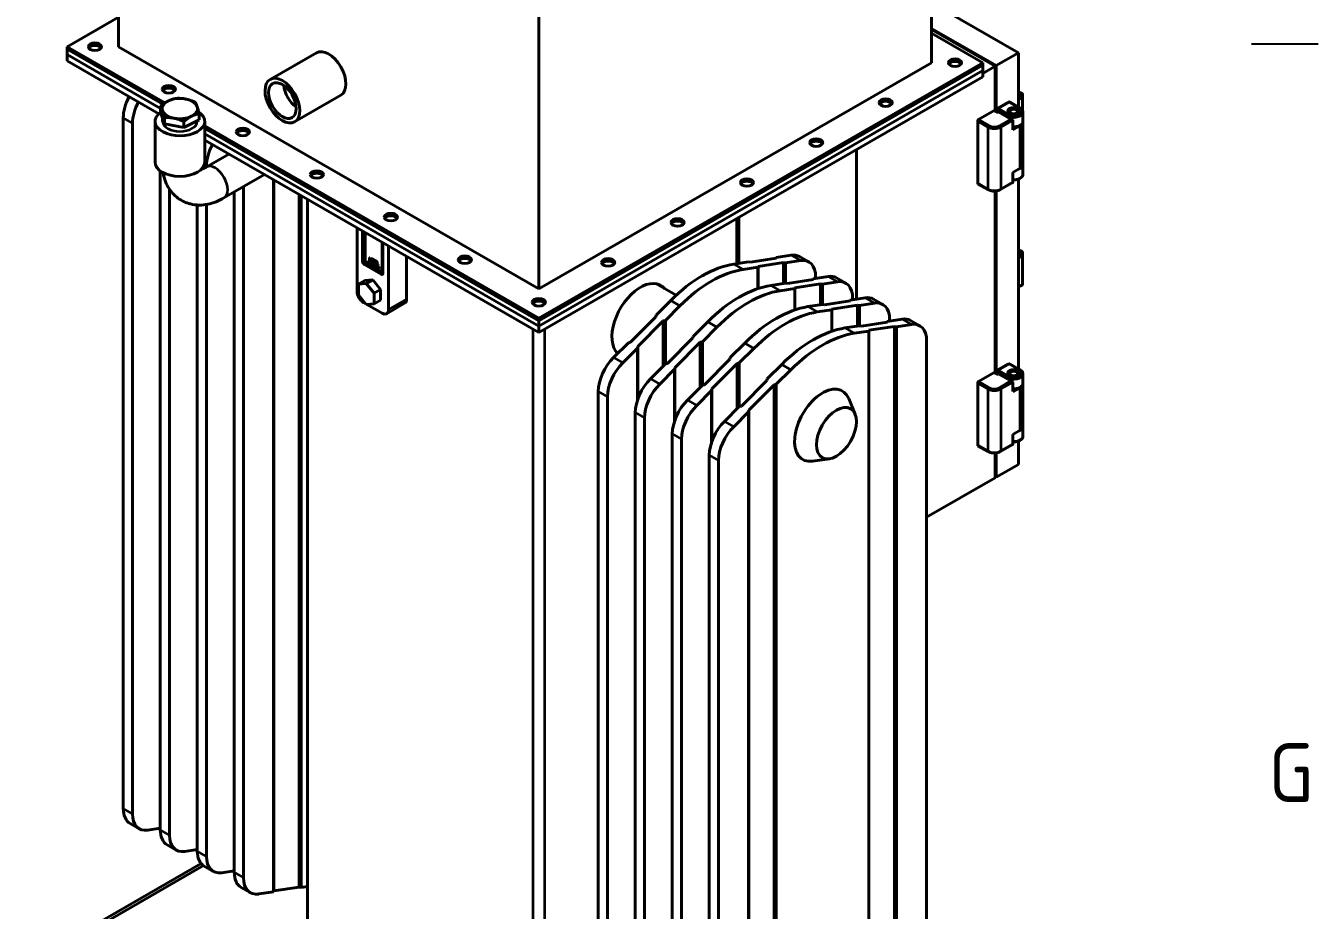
# Model space of a CAD drawing. Header units: millimetres. Extents: x 0 to 4205, y 0 to 2970.
# Drawn here: x 3792.7 to 4122, y 2377.9 to 2603.4 of the extents above; entities that cross this region are included whole.
import ezdxf

# ---------------------------------------------------------------- set-up
doc = ezdxf.new("R2010")
doc.units = ezdxf.units.MM
doc.header["$LTSCALE"] = 5
doc.layers.get('0').update_dxf_attribs({"color": 3, "lineweight": 25})
for name, color, linetype, lineweight in [('가시적인 것(ISO)', 3, 'Continuous', 40), ('가시적인 좁은 것(ISO)', 3, 'Continuous', 35), ('경계(ISO)', 7, 'Continuous', 25)]:
    doc.layers.add(name, color=color, linetype=linetype, lineweight=lineweight)
doc.styles.add('문자 텍스트_PSTEK_POSCO', font='isocp.shx')

# ---------------------------------------------------------------- blocks, each defined once
blk = doc.blocks.new('경계 Default Border')
at = {"layer": '경계(ISO)'}
blk.add_line((821, 519.75), (824.4, 519.75), dxfattribs=at)
at = {"layer": '경계(ISO)', "color": 2, "insert": (821.878, 481.096), "char_height": 3, "attachment_point": 7, "style": '문자 텍스트_PSTEK_POSCO'}
blk.add_mtext('G', dxfattribs=at)

msp = doc.modelspace()

# ---------------------------------------------------------------- linework, layer by layer
at = {"layer": '가시적인 것(ISO)'}
for p, q in [((3816.236, 2598.025), (3816.236, 2665.176)), ((4023.465, 2593.953), (4023.465, 2661.104)), ((4045.598, 2596.465), (4023.465, 2609.21)), ((3803.178, 2598.025), (3816.236, 2605.545)), ((3923.386, 2536.322), (3923.386, 2606.03)), ((4023.465, 2602.695), (4039.941, 2593.207)), ((4023.465, 2602.423), (4039.705, 2593.072)), ((4023.465, 2601.473), (4036.523, 2593.953)), ((3803.178, 2597.399), (3803.178, 2598.025)), ((3828.07, 2583.691), (3803.178, 2598.025)), ((3803.178, 2596.036), (3803.178, 2597.399)), ((3827.578, 2583.348), (3803.178, 2597.399)), ((3827.578, 2583.348), (3803.178, 2597.399)), ((3827, 2582.318), (3803.178, 2596.036)), ((3803.178, 2594.401), (3803.178, 2596.036)), ((3827, 2582.318), (3803.178, 2596.036)), ((3923.386, 2536.322), (3816.236, 2598.025)), ((3866.692, 2596.489), (3854.907, 2589.703)), ((4039.941, 2593.207), (4045.598, 2596.465)), ((4045.598, 2582.69), (4045.598, 2596.465)), ((3803.178, 2594.401), (3826.563, 2580.935)), ((4023.465, 2593.953), (3923.386, 2536.322)), ((4036.523, 2593.953), (3923.386, 2528.802)), ((4036.523, 2593.327), (3923.386, 2528.175)), ((4036.523, 2593.327), (3923.386, 2528.175)), ((4036.523, 2591.964), (3923.386, 2526.813)), ((4036.523, 2591.964), (3923.386, 2526.813)), ((4036.523, 2593.327), (4036.523, 2593.953)), ((4036.523, 2591.964), (4036.523, 2593.327)), ((4036.523, 2591.239), (4039.705, 2593.072)), ((4036.523, 2590.329), (4036.523, 2591.964)), ((4039.705, 2593.072), (4039.705, 2581.628)), ((4039.941, 2581.492), (4039.941, 2593.207)), ((3923.386, 2525.178), (4036.523, 2590.329)), ((3872.93, 2585.657), (3861.145, 2578.87)), ((4046.164, 2586.315), (4045.598, 2586.641)), ((4046.625, 2586.048), (4046.164, 2586.315)), ((4046.658, 2585.99), (4046.658, 2585.072)), ((3827, 2581.321), (3827, 2582.9)), ((4040.177, 2582.306), (4043.005, 2583.935)), ((4040.177, 2581.898), (4040.177, 2582.306)), ((4040.177, 2582.306), (4040.315, 2582.226)), ((4043.241, 2583.935), (4040.412, 2582.307)), ((4043.005, 2583.935), (4043.122, 2583.867)), ((4043.407, 2583.952), (4046, 2582.459)), ((4046.658, 2581.783), (4046.658, 2585.072)), ((3817.485, 2403.86), (3817.485, 2579.887)), ((3825.577, 2568.625), (3825.577, 2578.98)), ((3827.983, 2578.383), (3827, 2581.321)), ((3827.509, 2578.924), (3827.472, 2579.911)), ((3827.983, 2578.383), (3827.983, 2579.962)), ((3836.821, 2579.364), (3832.894, 2577.405)), ((3832.894, 2577.405), (3832.894, 2578.984)), ((3836.311, 2578.924), (3836.318, 2579.113)), ((3836.821, 2579.364), (3836.821, 2580.943)), ((3838.243, 2568.625), (3838.243, 2578.98)), ((4035.227, 2579.048), (4035.227, 2563.242)), ((4039.469, 2581.764), (4035.463, 2579.456)), ((4040.412, 2581.221), (4039.469, 2581.764)), ((4040.177, 2581.898), (4040.177, 2581.357)), ((4040.648, 2581.357), (4040.412, 2581.221)), ((4044.045, 2579.513), (4040.814, 2581.373)), ((4043.709, 2581.897), (4043.473, 2581.76)), ((4044.184, 2576.867), (4044.184, 2579.319)), ((4045.129, 2581.897), (4045.366, 2581.76)), ((4046.753, 2578.944), (4046.753, 2581.355)), ((4046.753, 2578.903), (4046.753, 2568.002)), ((3819.842, 2578.53), (3819.842, 2402.503)), ((3832.894, 2577.405), (3827.983, 2578.383)), ((3923.386, 2528.802), (3838.243, 2577.833)), ((3923.386, 2528.175), (3838.243, 2577.206)), ((3923.386, 2528.175), (3838.243, 2577.206)), ((3923.386, 2526.813), (3838.243, 2575.843)), ((3923.386, 2526.813), (3838.243, 2575.843)), ((4046.069, 2577.953), (4044.184, 2576.867)), ((3838.243, 2574.208), (3923.386, 2525.178)), ((3844.398, 2570.664), (3838.628, 2567.342)), ((4004.35, 2571.802), (4004.35, 2533.684)), ((3826.913, 2398.431), (3826.913, 2566.384)), ((3838.698, 2567.671), (3838.698, 2567.382)), ((4044.184, 2565.966), (4046.069, 2567.052)), ((4044.184, 2563.514), (4044.184, 2565.966)), ((4046.753, 2565.55), (4046.753, 2567.961)), ((3853.482, 2565.433), (3843.153, 2559.485)), ((3855.787, 2382.633), (3855.787, 2564.106)), ((3855.832, 2564.08), (3855.832, 2382.812)), ((4035.296, 2563.089), (4037.889, 2561.596)), ((4044.045, 2563.32), (4041.05, 2561.596)), ((4045.598, 2515.924), (4045.598, 2564.261)), ((3829.27, 2561.715), (3829.27, 2397.074)), ((3845.769, 2387.573), (3845.769, 2560.991)), ((3848.126, 2562.242), (3848.126, 2386.215)), ((3862.341, 2383.821), (3862.341, 2560.331)), ((3862.858, 2560.034), (3862.858, 2383.729)), ((3864.461, 2360.446), (3864.461, 2559.111)), ((4039.705, 2561.221), (4039.705, 2514.862)), ((4039.941, 2514.726), (4039.941, 2561.244)), ((3836.341, 2393.002), (3836.341, 2557.678)), ((3838.698, 2557.821), (3838.698, 2391.645)), ((3974.357, 2542.816), (3974.357, 2554.53)), ((3877.071, 2551.849), (3877.071, 2535.654)), ((3878.485, 2543.288), (3878.485, 2551.035)), ((3879.129, 2550.664), (3879.129, 2543.189)), ((3883.498, 2540.673), (3883.498, 2548.148)), ((3883.67, 2548.049), (3883.67, 2540.302)), ((3885.084, 2531.039), (3885.084, 2547.234)), ((4046.164, 2545.983), (4045.598, 2546.309)), ((4046.625, 2545.716), (4046.164, 2545.983)), ((3879.192, 2543.079), (3883.435, 2540.636)), ((3879.958, 2543.46), (3879.934, 2543.447)), ((3879.934, 2543.447), (3879.934, 2543.038)), ((3882.645, 2541.886), (3879.934, 2543.447)), ((3879.934, 2543.038), (3882.645, 2541.477)), ((3879.958, 2543.46), (3882.669, 2541.9)), ((3880.273, 2544.328), (3880.25, 2544.314)), ((3880.25, 2544.314), (3880.25, 2543.633)), ((3880.328, 2544.269), (3880.25, 2544.314)), ((3880.25, 2543.633), (3880.591, 2543.437)), ((3880.273, 2544.328), (3880.352, 2544.283)), ((3880.352, 2544.283), (3880.328, 2544.269)), ((3880.328, 2543.669), (3880.328, 2544.269)), ((3880.352, 2543.682), (3880.328, 2543.669)), ((3880.591, 2543.517), (3880.328, 2543.669)), ((3880.352, 2544.283), (3880.352, 2543.682)), ((3880.352, 2543.682), (3880.615, 2543.531)), ((3880.615, 2543.531), (3880.591, 2543.517)), ((3880.591, 2543.437), (3880.591, 2543.517)), ((3880.615, 2543.45), (3880.591, 2543.437)), ((3880.615, 2543.531), (3880.615, 2543.45)), ((3880.676, 2544.096), (3880.653, 2544.082)), ((3881.022, 2543.87), (3880.653, 2544.082)), ((3880.653, 2544.082), (3880.653, 2543.401)), ((3880.653, 2543.401), (3881.022, 2543.189)), ((3880.676, 2544.096), (3881.045, 2543.884)), ((3880.731, 2543.957), (3881.022, 2543.789)), ((3880.731, 2543.77), (3880.731, 2543.957)), ((3880.755, 2543.784), (3880.731, 2543.77)), ((3881.002, 2543.614), (3880.731, 2543.77)), ((3880.731, 2543.689), (3881.002, 2543.534)), ((3880.731, 2543.437), (3880.731, 2543.689)), ((3880.755, 2543.45), (3880.731, 2543.437)), ((3881.022, 2543.269), (3880.731, 2543.437)), ((3880.755, 2543.943), (3880.755, 2543.784)), ((3880.755, 2543.784), (3881.026, 2543.628)), ((3880.755, 2543.676), (3880.755, 2543.45)), ((3880.755, 2543.45), (3881.045, 2543.283)), ((3881.026, 2543.628), (3881.002, 2543.614)), ((3881.002, 2543.534), (3881.002, 2543.614)), ((3881.026, 2543.547), (3881.002, 2543.534)), ((3881.045, 2543.884), (3881.022, 2543.87)), ((3881.022, 2543.789), (3881.022, 2543.87)), ((3881.045, 2543.803), (3881.022, 2543.789)), ((3881.045, 2543.283), (3881.022, 2543.269)), ((3881.022, 2543.189), (3881.022, 2543.269)), ((3881.045, 2543.202), (3881.022, 2543.189)), ((3881.026, 2543.628), (3881.026, 2543.547)), ((3881.068, 2543.87), (3881.044, 2543.857)), ((3881.044, 2543.857), (3881.247, 2543.059)), ((3881.129, 2543.808), (3881.044, 2543.857)), ((3881.045, 2543.884), (3881.045, 2543.857)), ((3881.045, 2543.854), (3881.045, 2543.803)), ((3881.045, 2543.283), (3881.045, 2543.202)), ((3881.068, 2543.87), (3881.152, 2543.822)), ((3881.152, 2543.822), (3881.129, 2543.808)), ((3881.292, 2543.149), (3881.129, 2543.808)), ((3881.152, 2543.822), (3881.308, 2543.194)), ((3881.247, 2543.059), (3881.332, 2543.01)), ((3881.455, 2543.62), (3881.292, 2543.149)), ((3881.332, 2543.01), (3881.535, 2543.574)), ((3881.356, 2543.024), (3881.332, 2543.01)), ((3881.558, 2543.588), (3881.356, 2543.024)), ((3881.479, 2543.634), (3881.455, 2543.62)), ((3881.535, 2543.574), (3881.455, 2543.62)), ((3881.479, 2543.634), (3881.558, 2543.588)), ((3881.558, 2543.588), (3881.535, 2543.574)), ((3881.615, 2543.556), (3881.591, 2543.542)), ((3881.96, 2543.33), (3881.591, 2543.542)), ((3881.591, 2543.542), (3881.591, 2542.861)), ((3881.591, 2542.861), (3881.96, 2542.648)), ((3881.615, 2543.556), (3881.983, 2543.343)), ((3881.67, 2543.416), (3881.96, 2543.249)), ((3881.67, 2543.23), (3881.67, 2543.416)), ((3881.693, 2543.243), (3881.67, 2543.23)), ((3881.94, 2543.074), (3881.67, 2543.23)), ((3881.67, 2543.149), (3881.94, 2542.993)), ((3881.67, 2542.896), (3881.67, 2543.149)), ((3881.693, 2542.91), (3881.67, 2542.896)), ((3881.96, 2542.729), (3881.67, 2542.896)), ((3881.693, 2543.403), (3881.693, 2543.243)), ((3881.693, 2543.243), (3881.964, 2543.087)), ((3881.693, 2543.136), (3881.693, 2542.91)), ((3881.693, 2542.91), (3881.983, 2542.743)), ((3881.964, 2543.087), (3881.94, 2543.074)), ((3881.94, 2542.993), (3881.94, 2543.074)), ((3881.964, 2543.007), (3881.94, 2542.993)), ((3881.983, 2543.343), (3881.96, 2543.33)), ((3881.96, 2543.249), (3881.96, 2543.33)), ((3881.983, 2543.263), (3881.96, 2543.249)), ((3881.983, 2542.743), (3881.96, 2542.729)), ((3881.96, 2542.648), (3881.96, 2542.729)), ((3881.983, 2542.662), (3881.96, 2542.648)), ((3881.964, 2543.087), (3881.964, 2543.007)), ((3881.983, 2543.343), (3881.983, 2543.263)), ((3881.983, 2542.743), (3881.983, 2542.662)), ((3882.069, 2543.294), (3882.046, 2543.28)), ((3882.046, 2543.28), (3882.046, 2542.599)), ((3882.124, 2543.235), (3882.046, 2543.28)), ((3882.046, 2542.599), (3882.387, 2542.402)), ((3882.069, 2543.294), (3882.148, 2543.249)), ((3882.148, 2543.249), (3882.124, 2543.235)), ((3882.124, 2542.634), (3882.124, 2543.235)), ((3882.148, 2542.648), (3882.124, 2542.634)), ((3882.387, 2542.483), (3882.124, 2542.634)), ((3882.148, 2543.249), (3882.148, 2542.648)), ((3882.148, 2542.648), (3882.411, 2542.496)), ((3889.681, 2544.587), (3889.681, 2533.686)), ((3973.12, 2542.624), (3976.843, 2543.201)), ((3977.36, 2543.109), (3976.843, 2543.201)), ((3983.869, 2544.118), (3977.36, 2543.109)), ((3979.246, 2542.023), (3985.755, 2543.032)), ((3983.914, 2544.298), (3983.869, 2544.118)), ((3983.914, 2544.298), (3987.698, 2544.884)), ((3985.755, 2543.032), (3985.755, 2537.692)), ((3985.755, 2543.032), (3986.271, 2542.94)), ((3990.055, 2543.527), (3986.271, 2542.94)), ((3986.271, 2542.94), (3986.271, 2537.772)), ((3992.198, 2543.186), (3989.841, 2544.543)), ((4046.658, 2545.658), (4046.658, 2544.74)), ((4046.658, 2537.427), (4046.658, 2544.74)), ((3883.199, 2540.028), (3878.956, 2542.471)), ((3882.411, 2542.496), (3882.387, 2542.483)), ((3882.387, 2542.402), (3882.387, 2542.483)), ((3882.411, 2542.416), (3882.387, 2542.402)), ((3882.411, 2542.496), (3882.411, 2542.416)), ((3882.669, 2541.9), (3882.645, 2541.886)), ((3882.645, 2541.477), (3882.645, 2541.886)), ((3882.669, 2541.491), (3882.645, 2541.477)), ((3882.669, 2541.9), (3882.669, 2541.491)), ((3979.2, 2541.844), (3975.477, 2541.267)), ((3979.2, 2541.844), (3979.246, 2542.023)), ((3979.2, 2536.36), (3979.2, 2541.844)), ((3979.246, 2536.375), (3979.246, 2542.023)), ((3993.343, 2538.868), (3997.126, 2539.455)), ((3993.932, 2538.96), (3993.932, 2539.357)), ((3879.074, 2538.427), (3877.424, 2537.477)), ((3879.428, 2537.66), (3877.424, 2537.477)), ((3877.424, 2537.477), (3877.424, 2534.802)), ((3879.074, 2538.427), (3881.078, 2538.611)), ((3881.078, 2538.611), (3879.428, 2537.66)), ((3881.431, 2535.169), (3879.428, 2537.66)), ((3881.078, 2538.611), (3883.081, 2536.119)), ((3883.081, 2536.119), (3881.431, 2535.169)), ((3883.081, 2536.119), (3883.081, 2533.445)), ((3958.384, 2534.666), (3953.591, 2537.426)), ((3982.548, 2537.195), (3986.271, 2537.772)), ((3988.628, 2536.415), (3984.905, 2535.837)), ((3986.788, 2537.68), (3986.271, 2537.772)), ((3993.297, 2538.689), (3986.788, 2537.68)), ((3988.628, 2536.415), (3988.674, 2536.594)), ((3988.628, 2530.931), (3988.628, 2536.415)), ((3988.674, 2536.594), (3995.183, 2537.603)), ((3988.674, 2530.946), (3988.674, 2536.594)), ((3993.343, 2538.868), (3993.297, 2538.689)), ((3995.183, 2537.603), (3995.183, 2532.263)), ((3995.183, 2537.603), (3995.7, 2537.511)), ((3999.483, 2538.098), (3995.7, 2537.511)), ((3995.7, 2537.511), (3995.7, 2532.343)), ((4001.626, 2537.756), (3999.269, 2539.114)), ((4046.164, 2537.102), (4045.598, 2536.776)), ((4046.625, 2537.369), (4046.164, 2537.102)), ((3877.424, 2534.802), (3879.428, 2532.311)), ((3878.721, 2532.797), (3879.31, 2532.457)), ((3881.431, 2532.495), (3881.431, 2535.169)), ((3883.081, 2533.445), (3881.431, 2532.495)), ((3953.273, 2529.628), (3956.997, 2533.339)), ((4002.725, 2533.26), (3996.216, 2532.25)), ((4002.771, 2533.439), (4002.725, 2533.26)), ((4002.771, 2533.439), (4006.554, 2534.026)), ((4003.36, 2533.53), (4003.36, 2533.928)), ((4008.911, 2532.668), (4005.128, 2532.082)), ((4011.054, 2532.327), (4008.697, 2533.684)), ((3879.428, 2532.311), (3881.431, 2532.495)), ((3879.545, 2532.322), (3883.435, 2530.082)), ((3884.599, 2529.968), (3889.195, 2532.614)), ((3953.273, 2529.628), (3953.228, 2529.212)), ((3959.354, 2531.982), (3955.63, 2528.271)), ((3991.976, 2531.765), (3995.7, 2532.343)), ((3998.057, 2530.985), (3994.333, 2530.408)), ((3996.216, 2532.25), (3995.7, 2532.343)), ((3998.057, 2530.985), (3998.102, 2531.165)), ((3998.057, 2525.501), (3998.057, 2530.985)), ((3998.102, 2531.165), (4004.611, 2532.174)), ((3998.102, 2525.517), (3998.102, 2531.165)), ((4004.611, 2532.174), (4004.611, 2526.833)), ((4004.611, 2532.174), (4005.128, 2532.082)), ((4005.128, 2532.082), (4005.128, 2526.913)), ((3923.386, 2528.175), (3923.386, 2528.802)), ((3923.386, 2526.813), (3923.386, 2528.175)), ((3923.386, 2525.178), (3923.386, 2526.813)), ((3953.228, 2529.212), (3946.719, 2522.725)), ((3948.604, 2521.639), (3955.114, 2528.126)), ((3955.114, 2528.126), (3955.63, 2528.271)), ((3955.114, 2528.126), (3955.114, 2516.636)), ((3955.63, 2528.271), (3955.63, 2517.151)), ((3962.701, 2524.199), (3966.425, 2527.91)), ((3968.782, 2526.553), (3965.058, 2522.841)), ((4001.404, 2526.336), (4005.128, 2526.913)), ((4005.644, 2526.821), (4005.128, 2526.913)), ((4012.154, 2527.83), (4005.644, 2526.821)), ((4007.53, 2525.735), (4014.039, 2526.745)), ((4012.199, 2528.01), (4012.154, 2527.83)), ((4012.199, 2528.01), (4015.982, 2528.596)), ((4012.788, 2528.101), (4012.788, 2528.499)), ((4014.039, 2526.745), (4014.039, 2334.494)), ((4014.039, 2526.745), (4014.556, 2526.652)), ((4018.339, 2527.239), (4014.556, 2526.652)), ((4014.556, 2526.652), (4014.556, 2334.638)), ((4020.482, 2526.898), (4018.125, 2528.255)), ((3962.656, 2523.783), (3956.147, 2517.295)), ((3962.701, 2524.199), (3962.656, 2523.783)), ((3964.542, 2522.697), (3965.058, 2522.841)), ((3965.058, 2522.841), (3965.058, 2511.722)), ((4007.485, 2525.556), (4003.761, 2524.979)), ((4007.485, 2525.556), (4007.53, 2525.735)), ((4007.485, 2327.59), (4007.485, 2525.556)), ((4007.53, 2328.006), (4007.53, 2525.735)), ((4022.216, 2347.043), (4022.216, 2523.07)), ((3942.419, 2518.81), (3946.202, 2522.58)), ((3943.55, 2519.937), (3943.527, 2519.95)), ((3948.559, 2521.223), (3944.776, 2517.453)), ((3946.719, 2522.725), (3946.202, 2522.58)), ((3948.559, 2521.223), (3948.604, 2521.639)), ((3948.559, 2508.055), (3948.559, 2521.223)), ((3948.604, 2508.186), (3948.604, 2521.639)), ((3958.032, 2516.21), (3964.542, 2522.697)), ((3964.542, 2522.697), (3964.542, 2511.207)), ((3972.129, 2518.769), (3975.853, 2522.481)), ((3978.21, 2521.123), (3974.486, 2517.412)), ((3951.847, 2513.381), (3955.63, 2517.151)), ((3956.147, 2517.295), (3955.63, 2517.151)), ((3957.987, 2515.794), (3958.032, 2516.21)), ((3958.032, 2502.757), (3958.032, 2516.21)), ((3972.084, 2518.354), (3965.575, 2511.866)), ((3967.46, 2510.78), (3973.97, 2517.268)), ((3972.129, 2518.769), (3972.084, 2518.354)), ((3973.97, 2517.268), (3974.486, 2517.412)), ((3973.97, 2517.268), (3973.97, 2505.778)), ((3974.486, 2517.412), (3974.486, 2506.293)), ((3981.557, 2513.34), (3985.281, 2517.051)), ((4040.177, 2515.54), (4043.005, 2517.169)), ((4043.241, 2517.169), (4040.412, 2515.54)), ((4043.005, 2517.169), (4043.122, 2517.101)), ((4043.407, 2517.185), (4046, 2515.692)), ((3957.987, 2515.794), (3954.204, 2512.023)), ((3957.987, 2502.626), (3957.987, 2515.794)), ((3981.512, 2512.924), (3975.003, 2506.437)), ((3981.557, 2513.34), (3981.512, 2512.924)), ((3987.638, 2515.694), (3983.914, 2511.983)), ((4039.469, 2514.997), (4035.463, 2512.69)), ((4040.412, 2514.454), (4039.469, 2514.997)), ((4040.177, 2515.132), (4040.177, 2515.54)), ((4040.177, 2515.54), (4040.315, 2515.46)), ((4040.177, 2515.132), (4040.177, 2514.59)), ((4040.648, 2514.59), (4040.412, 2514.454)), ((4044.045, 2512.746), (4040.814, 2514.607)), ((4043.709, 2515.131), (4043.473, 2514.994)), ((4045.129, 2515.131), (4045.366, 2514.994)), ((4046.753, 2512.177), (4046.753, 2514.589)), ((3938.542, 2334.149), (3938.542, 2510.175)), ((3961.275, 2507.951), (3965.058, 2511.722)), ((3967.415, 2510.365), (3963.632, 2506.594)), ((3965.575, 2511.866), (3965.058, 2511.722)), ((3967.415, 2510.365), (3967.46, 2510.78)), ((3967.415, 2497.196), (3967.415, 2510.365)), ((3967.46, 2497.328), (3967.46, 2510.78)), ((3976.889, 2505.351), (3983.398, 2511.839)), ((3983.398, 2511.839), (3983.914, 2511.983)), ((3983.398, 2511.839), (3983.398, 2314.109)), ((3983.914, 2511.983), (3983.914, 2314.017)), ((4035.227, 2512.282), (4035.227, 2496.476)), ((4044.184, 2510.1), (4044.184, 2512.553)), ((4046.069, 2511.186), (4044.184, 2510.1)), ((4046.753, 2512.136), (4046.753, 2501.236)), ((3940.899, 2508.818), (3940.899, 2332.791)), ((3975.003, 2506.437), (3974.486, 2506.293)), ((4003.987, 2504.347), (4002.357, 2508.325)), ((3947.97, 2328.719), (3947.97, 2504.746)), ((3950.327, 2503.389), (3950.327, 2327.362)), ((3970.703, 2502.522), (3974.486, 2506.293)), ((3976.843, 2504.935), (3973.06, 2501.165)), ((3976.843, 2504.935), (3976.889, 2505.351)), ((3976.843, 2312.921), (3976.843, 2504.935)), ((3976.889, 2313.1), (3976.889, 2505.351)), ((4044.184, 2499.2), (4046.069, 2500.286)), ((4046.753, 2498.783), (4046.753, 2501.195)), ((3957.398, 2323.29), (3957.398, 2499.317)), ((3959.755, 2497.959), (3959.755, 2321.933)), ((4044.045, 2496.554), (4041.05, 2494.83)), ((4044.184, 2496.747), (4044.184, 2499.2)), ((4045.598, 2491.546), (4045.598, 2497.495)), ((3966.826, 2317.861), (3966.826, 2493.887)), ((4035.296, 2496.323), (4037.889, 2494.83)), ((4039.705, 2494.455), (4039.705, 2488.153)), ((4039.941, 2488.289), (4039.941, 2494.477)), ((3969.183, 2492.53), (3969.183, 2316.503)), ((3997.433, 2492.965), (3993.174, 2492.378)), ((4039.941, 2488.289), (4045.598, 2491.546)), ((4022.216, 2478.082), (4039.705, 2488.153)), ((4039.705, 2488.424), (4039.941, 2488.289)), ((3819.219, 2400.032), (3821.576, 2398.675)), ((3823.719, 2398.334), (3826.913, 2398.829)), ((3828.647, 2394.603), (3831.004, 2393.246)), ((3833.147, 2392.905), (3836.341, 2393.4)), ((3837.31, 2389.817), (3792.655, 2364.101)), ((3838.075, 2389.174), (3840.432, 2387.816)), ((3842.575, 2387.475), (3845.769, 2387.97)), ((3847.503, 2383.744), (3849.86, 2382.387)), ((3852.004, 2382.046), (3855.787, 2382.633)), ((3855.832, 2382.812), (3855.787, 2382.633)), ((3862.341, 2383.821), (3855.832, 2382.812)), ((3862.858, 2383.729), (3862.341, 2383.821)), ((3862.858, 2383.729), (3864.461, 2383.977))]:
    msp.add_line(p, q, dxfattribs=at)
for centre, start, end in [((4046.131, 2586.257), 59.92841, 60.06401), ((4046.592, 2585.99), 0, 59.92841), ((4046.131, 2545.925), 59.92841, 60.06401), ((4046.592, 2545.658), 0, 59.92841), ((4046.592, 2537.427), 300.07159, 0)]:
    msp.add_arc(centre, 0.0667, start, end, dxfattribs=at)
for centre, major_axis, ratio in [((3810.249, 2598.025), (-1.667, 0), 0.5758617), ((4029.452, 2593.953), (-1.667, 0), 0.5758617), ((3858.026, 2584.287), (-3.119, 5.416), 0.5780931), ((3858.026, 2584.287), (-2.496, 4.334), 0.5780931), ((3829.105, 2587.167), (-1.667, 0), 0.5758617), ((4011.774, 2583.774), (-1.667, 0), 0.5758617), ((4044.419, 2581.628), (1.5, 0), 0.5758617), ((4044.419, 2581.492), (1, 0), 0.5758617), ((3847.961, 2576.308), (-1.667, 0), 0.5758617), ((3994.097, 2573.594), (-1.667, 0), 0.5758617), ((3866.818, 2565.45), (-1.667, 0), 0.5758617), ((3976.419, 2563.414), (-1.667, 0), 0.5758617), ((3885.674, 2554.591), (-1.667, 0), 0.5758617), ((3958.741, 2553.234), (-1.667, 0), 0.5758617), ((3904.53, 2543.733), (-1.667, 0), 0.5758617), ((3941.064, 2543.054), (-1.667, 0), 0.5758617), ((3923.386, 2532.874), (-1.667, 0), 0.5758617), ((4044.419, 2514.862), (1.5, 0), 0.5758617), ((4044.419, 2514.725), (1, 0), 0.5758617), ((3999.235, 2499.505), (-3.591, -6.236), 0.5780931)]:
    msp.add_ellipse(centre, major_axis=major_axis, ratio=ratio, dxfattribs=at)
for centre, major_axis, ratio, start_param, end_param in [((3810.249, 2597.399), (-1.667, 0), 0.5758617, 3.4742221, 5.9505558), ((3810.249, 2597.399), (1.667, 0), 0.5758617, 0.3326295, 2.8089632), ((3869.811, 2591.073), (-3.119, 5.416), 0.5780931, 3.1415927, 6.2831853), ((4029.452, 2593.327), (-1.667, 0), 0.5758617, 3.4742221, 5.9505558), ((4029.452, 2593.327), (1.667, 0), 0.5758617, 0.3326295, 2.8089632), ((3829.105, 2586.54), (-1.667, 0), 0.5758617, 3.4742221, 5.9505558), ((3829.105, 2586.54), (1.667, 0), 0.5758617, 0.3326295, 2.8089632), ((3861.819, 2586.471), (-2.412, 4.188), 0.5780931, 0.8643981, 2.2771945), ((3823.378, 2583.28), (4.159, 7.222), 0.5780931, 1.6240219, 2.3542608), ((3825.735, 2581.923), (-4.159, -7.222), 0.5780931, 4.7656146, 5.4958534), ((3831.91, 2582.25), (-4.5, 0), 0.5758617, 5.4264429, 6.4736405), ((3831.91, 2582.25), (-4.5, 0), 0.5758617, 4.3792454, 5.4264429), ((3831.91, 2582.25), (4.5, 0), 0.5758617, 0.1904552, 1.2376527), ((3831.91, 2582.25), (4.5, 0), 0.5758617, 5.4264429, 6.4736405), ((4011.774, 2583.147), (-1.667, 0), 0.5758617, 3.4742221, 5.9505558), ((4011.774, 2583.147), (1.667, 0), 0.5758617, 0.3326295, 2.8089632), ((4040.412, 2582.034), (-0.166, -0.289), 0.5780931, 3.9250571, 5.4958534), ((4044.419, 2581.492), (-1.333, 0), 0.5758617, 2.4212129, 7.0035651), ((4043.241, 2583.663), (0.166, 0.289), 0.5780931, 0, 0.7834645), ((3831.91, 2578.98), (-6.333, 0), 0.5758617, 5.5970834, 10.1326567), ((3831.91, 2582.25), (-4.5, 0), 0.5758617, 0.1904552, 1.2376527), ((3831.91, 2582.25), (4.5, 0), 0.5758617, 4.3792454, 5.4264429), ((4035.463, 2579.184), (-0.166, -0.289), 0.5780931, 3.9250571, 5.4958534), ((4040.648, 2581.084), (0.166, 0.289), 0.5780931, 0, 0.7834645), ((4044.419, 2581.219), (-1.333, 0), 0.5758617, 5.5016397, 6.1047787), ((4043.712, 2579.319), (-0.471, 0), 0.5780931, 3.1415927, 4.712389), ((4044.419, 2578.944), (2.333, 0), 0.5758617, 4.6112011, 6.2831853), ((4044.419, 2581.219), (1.333, 0), 0.5758617, 0.1784066, 0.7815456), ((4044.419, 2578.903), (2.333, 0), 0.5758617, 5.4977871, 6.2983969), ((3847.961, 2575.682), (-1.667, 0), 0.5758617, 3.4742221, 5.9505558), ((3847.961, 2575.682), (1.667, 0), 0.5758617, 0.3326295, 2.8089632), ((3844.591, 2571.064), (-4.159, -7.222), 0.5780931, 4.7656146, 5.4958534), ((3994.097, 2572.967), (-1.667, 0), 0.5758617, 3.4742221, 5.9505558), ((3994.097, 2572.967), (1.667, 0), 0.5758617, 0.3326295, 2.8089632), ((3831.91, 2568.625), (6.333, 0), 0.5758617, 3.1415927, 6.2831853), ((3866.818, 2564.823), (-1.667, 0), 0.5758617, 3.4742221, 5.9505558), ((3866.818, 2564.823), (1.667, 0), 0.5758617, 0.3326295, 2.8089632), ((4044.419, 2567.961), (2.333, 0), 0.5758617, 5.2899931, 6.2983969), ((4044.419, 2568.002), (2.333, 0), 0.5758617, 5.4977871, 6.2831853), ((3854.019, 2565.635), (-4.159, -7.222), 0.5780931, 5.4801653, 5.4958534), ((3976.419, 2562.787), (-1.667, 0), 0.5758617, 3.4742221, 5.9505558), ((3976.419, 2562.787), (1.667, 0), 0.5758617, 0.3326295, 2.8089632), ((4035.463, 2563.378), (-0.166, -0.289), 0.5780931, 5.4958534, 6.2831853), ((4043.712, 2563.514), (-0.471, 0), 0.5780931, 2.3542608, 3.1415927), ((3885.674, 2553.964), (-1.667, 0), 0.5758617, 3.4742221, 5.9505558), ((3885.674, 2553.964), (1.667, 0), 0.5758617, 0.3326295, 2.8089632), ((3958.741, 2552.607), (-1.667, 0), 0.5758617, 3.4742221, 5.9505558), ((3958.741, 2552.607), (1.667, 0), 0.5758617, 0.3326295, 2.8089632), ((3878.956, 2543.016), (-0.333, 0.578), 0.5780931, 0.7873319, 2.3581282), ((3879.192, 2543.152), (0.0446, -0.0774), 0.5780931, 3.9289245, 5.4997209), ((3904.53, 2543.106), (-1.667, 0), 0.5758617, 3.4742221, 5.9505558), ((3904.53, 2543.106), (1.667, 0), 0.5758617, 0.3326295, 2.8089632), ((3941.064, 2542.427), (-1.667, 0), 0.5758617, 3.4742221, 5.9505558), ((3941.064, 2542.427), (1.667, 0), 0.5758617, 0.3326295, 2.8089632), ((3965.058, 2512.373), (16.634, 28.886), 0.5780931, 0.4343986, 1.1325303), ((3985.682, 2537.321), (4.159, 7.222), 0.5780931, 0, 0.4343986), ((3988.039, 2535.964), (4.159, 7.222), 0.5780931, 5.4958534, 6.7175839), ((3883.199, 2540.573), (0.333, -0.578), 0.5780931, 5.4997209, 7.0705172), ((3883.435, 2540.709), (0.0446, -0.0774), 0.5780931, 5.4997209, 7.0705172), ((3967.415, 2511.016), (-16.634, -28.886), 0.5780931, 3.5759913, 4.274123), ((3995.11, 2531.892), (4.159, 7.222), 0.5780931, 0, 0.4343986), ((3949.313, 2528.253), (-5.157, -8.955), 0.5780931, 2.9211761, 6.135051), ((3948.559, 2528.688), (5.032, 8.738), 0.5780931, 0, 0.0935862), ((3948.559, 2528.688), (5.157, 8.955), 0.5780931, 6.0627687, 6.2102698), ((3974.486, 2506.944), (16.634, 28.886), 0.5780931, 0.4343986, 1.1325303), ((3997.467, 2530.535), (4.159, 7.222), 0.5780931, 5.4958534, 6.7175839), ((3878.721, 2534.704), (-1.164, 2.022), 0.5780931, 0.7873319, 2.3581282), ((3888.031, 2534.636), (1.164, -2.022), 0.5780931, 0, 0.7873319), ((3923.386, 2532.247), (-1.667, 0), 0.5758617, 3.4742221, 5.9505558), ((3923.386, 2532.247), (1.667, 0), 0.5758617, 0.3326295, 2.8089632), ((3976.843, 2505.587), (-16.634, -28.886), 0.5780931, 3.5759913, 4.274123), ((4004.538, 2526.463), (4.159, 7.222), 0.5780931, 0, 0.4343986), ((4006.895, 2525.106), (4.159, 7.222), 0.5780931, 5.4958534, 6.7175839), ((3883.435, 2531.99), (1.164, -2.022), 0.5780931, 5.4997209, 7.0705172), ((3983.914, 2501.515), (16.634, 28.886), 0.5780931, 0.4343986, 1.1325303), ((3986.271, 2500.158), (-16.634, -28.886), 0.5780931, 3.5759913, 4.274123), ((3993.343, 2496.086), (16.634, 28.886), 0.5780931, 0.4343986, 1.1325303), ((4013.966, 2521.034), (4.159, 7.222), 0.5780931, 0, 0.4343986), ((4016.324, 2519.676), (4.159, 7.222), 0.5780931, 5.4958534, 6.7175839), ((3995.7, 2494.728), (-16.634, -28.886), 0.5780931, 3.5759913, 4.274123), ((3948.559, 2528.688), (-5.032, -8.738), 0.5780931, 6.1895991, 6.2831853), ((3944.434, 2513.568), (4.159, 7.222), 0.5780931, 1.1325303, 2.3542608), ((3946.791, 2512.211), (-4.159, -7.222), 0.5780931, 4.274123, 5.4958534), ((4043.241, 2516.897), (0.166, 0.289), 0.5780931, 0, 0.7834645), ((3953.862, 2508.139), (4.159, 7.222), 0.5780931, 1.1325303, 2.3542608), ((4040.412, 2515.268), (-0.166, -0.289), 0.5780931, 3.9250571, 5.4958534), ((4040.648, 2514.318), (0.166, 0.289), 0.5780931, 0, 0.7834645), ((4044.419, 2514.725), (-1.333, 0), 0.5758617, 2.4212129, 7.0035651), ((4044.419, 2514.453), (-1.333, 0), 0.5758617, 5.5016397, 6.1047787), ((4044.419, 2514.453), (1.333, 0), 0.5758617, 0.1784066, 0.7815456), ((3956.219, 2506.782), (-4.159, -7.222), 0.5780931, 4.274123, 5.4958534), ((3995.7, 2501.541), (-5.032, -8.738), 0.5780931, 2.7201942, 6.7045838), ((4035.463, 2512.417), (-0.166, -0.289), 0.5780931, 3.9250571, 5.4958534), ((4043.712, 2512.553), (-0.471, 0), 0.5780931, 3.1415927, 4.712389), ((4044.419, 2512.177), (2.333, 0), 0.5758617, 4.6112011, 6.2831853), ((4044.419, 2512.136), (2.333, 0), 0.5758617, 5.4977871, 6.2983969), ((3963.29, 2502.71), (4.159, 7.222), 0.5780931, 1.1325303, 2.3542608), ((3965.648, 2501.353), (-4.159, -7.222), 0.5780931, 4.274123, 5.4958534), ((3972.719, 2497.281), (4.159, 7.222), 0.5780931, 1.1325303, 2.3542608), ((3975.076, 2495.923), (-4.159, -7.222), 0.5780931, 4.274123, 5.4958534), ((4044.419, 2501.195), (2.333, 0), 0.5758617, 5.2899931, 6.2983969), ((4044.419, 2501.236), (2.333, 0), 0.5758617, 5.4977871, 6.2831853), ((4035.463, 2496.611), (-0.166, -0.289), 0.5780931, 5.4958534, 6.2831853), ((4043.712, 2496.747), (-0.471, 0), 0.5780931, 2.3542608, 3.1415927), ((3823.378, 2407.254), (-4.159, -7.222), 0.5780931, 5.4958534, 6.2831853), ((3825.735, 2405.896), (-4.159, -7.222), 0.5780931, 5.4958534, 6.7175839), ((3832.806, 2401.824), (-4.159, -7.222), 0.5780931, 5.4958534, 6.2831853), ((3835.163, 2400.467), (-4.159, -7.222), 0.5780931, 5.4958534, 6.7175839), ((3842.234, 2396.395), (-4.159, -7.222), 0.5780931, 5.4958534, 6.2831853), ((3844.591, 2395.038), (-4.159, -7.222), 0.5780931, 5.4958534, 6.7175839), ((3851.662, 2390.966), (-4.159, -7.222), 0.5780931, 5.4958534, 6.2831853), ((3854.019, 2389.609), (-4.159, -7.222), 0.5780931, 5.4958534, 6.7175839)]:
    msp.add_ellipse(centre, major_axis=major_axis, ratio=ratio, start_param=start_param, end_param=end_param, dxfattribs=at)
for points, weights in [([(3828.963, 2584.209), (3828.052, 2583.754), (3827, 2582.9)], [1, 1.08870427445, 1.10017793758]), ([(3827, 2582.9), (3827.263, 2582.442), (3827.491, 2581.76)], [1.10017793758, 1.08870427445, 1]), ([(3830.926, 2584.86), (3829.874, 2584.663), (3828.963, 2584.209)], [1.10017793758, 1.08870427445, 1]), ([(3833.382, 2584.699), (3832.242, 2584.926), (3830.926, 2584.86)], [1, 1.08870427445, 1.10017793758]), ([(3835.837, 2583.881), (3834.521, 2584.472), (3833.382, 2584.699)], [1.10017793758, 1.08870427445, 1]), ([(3836.329, 2582.741), (3836.1, 2583.423), (3835.837, 2583.881)], [1, 1.08870427445, 1.10017793758]), ([(3836.821, 2580.943), (3836.557, 2582.059), (3836.329, 2582.741)], [1.10017793758, 1.08870427445, 1]), ([(3827.491, 2581.76), (3827.72, 2581.078), (3827.983, 2579.962)], [1, 1.08870427445, 1.10017793758]), ([(3827.983, 2579.962), (3829.299, 2580.028), (3830.438, 2579.801)], [1.10017793758, 1.08870427445, 1]), ([(3830.438, 2579.801), (3831.578, 2579.574), (3832.894, 2578.984)], [1, 1.08870427445, 1.10017793758]), ([(3832.894, 2578.984), (3833.946, 2579.837), (3834.857, 2580.292)], [1.10017793758, 1.08870427445, 1]), ([(3834.857, 2580.292), (3835.768, 2580.747), (3836.821, 2580.943)], [1, 1.08870427445, 1.10017793758])]:
    msp.add_rational_spline(points, weights, degree=2, dxfattribs=at)
for points, knots in [([(4046, 2582.459), (4046.087, 2582.409), (4046.169, 2582.354), (4046.32, 2582.234), (4046.389, 2582.169), (4046.513, 2582.029), (4046.567, 2581.955), (4046.656, 2581.796), (4046.692, 2581.711), (4046.74, 2581.537), (4046.753, 2581.446), (4046.753, 2581.355)], [0, 0, 0, 0, 0.15707963, 0.15707963, 0.31415927, 0.31415927, 0.4712389, 0.4712389, 0.62831853, 0.62831853, 0.78539816, 0.78539816, 0.78539816, 0.78539816]), ([(3843.153, 2559.485), (3841.855, 2558.737), (3840.472, 2558.172), (3837.581, 2557.593), (3836.063, 2557.573), (3833.441, 2558.224), (3832.334, 2558.745), (3830.471, 2560.149), (3829.709, 2561.008), (3828.445, 2563.024), (3827.995, 2564.203), (3827.681, 2565.588), (3827.644, 2565.767), (3827.611, 2565.946)], [4.712389, 4.712389, 4.712389, 4.712389, 5.0265482, 5.0265482, 5.3317233, 5.3317233, 5.5675968, 5.5675968, 5.7938712, 5.7938712, 6.0552801, 6.0552801, 6.0938773, 6.0938773, 6.0938773, 6.0938773]), ([(3838.628, 2567.342), (3838.18, 2567.084), (3837.782, 2566.92), (3837.452, 2566.823), (3837.428, 2566.817), (3837.404, 2566.81)], [4.71238898, 4.71238898, 4.71238898, 4.71238898, 4.95364209, 4.95364209, 4.97313775, 4.97313775, 4.97313775, 4.97313775]), ([(4044.184, 2564.072), (4044.19, 2564.071), (4044.196, 2564.071), (4044.45, 2564.057), (4044.7, 2564.067), (4045.186, 2564.135), (4045.42, 2564.194), (4045.853, 2564.358), (4046.051, 2564.463), (4046.385, 2564.719), (4046.522, 2564.868), (4046.698, 2565.186), (4046.746, 2565.35), (4046.752, 2565.527), (4046.753, 2565.538), (4046.753, 2565.55)], [3.8192886, 3.8192886, 3.8192886, 3.8192886, 3.8280029, 3.8280029, 4.1677481, 4.1677481, 4.5083377, 4.5083377, 4.8525934, 4.8525934, 5.1901133, 5.1901133, 5.4784166, 5.4784166, 5.4977871, 5.4977871, 5.4977871, 5.4977871]), ([(4037.889, 2561.596), (4038.063, 2561.496), (4038.259, 2561.414), (4038.677, 2561.292), (4038.899, 2561.25), (4039.354, 2561.209), (4039.585, 2561.209), (4040.04, 2561.25), (4040.262, 2561.292), (4040.68, 2561.414), (4040.876, 2561.496), (4041.05, 2561.596)], [3.1415927, 3.1415927, 3.1415927, 3.1415927, 3.4557519, 3.4557519, 3.7699112, 3.7699112, 4.0840704, 4.0840704, 4.3982297, 4.3982297, 4.712389, 4.712389, 4.712389, 4.712389]), ([(4046, 2515.692), (4046.087, 2515.642), (4046.169, 2515.587), (4046.32, 2515.467), (4046.389, 2515.403), (4046.513, 2515.263), (4046.567, 2515.188), (4046.656, 2515.029), (4046.692, 2514.945), (4046.74, 2514.77), (4046.753, 2514.68), (4046.753, 2514.589)], [0, 0, 0, 0, 0.15707963, 0.15707963, 0.31415927, 0.31415927, 0.4712389, 0.4712389, 0.62831853, 0.62831853, 0.78539816, 0.78539816, 0.78539816, 0.78539816]), ([(4044.184, 2497.305), (4044.19, 2497.305), (4044.196, 2497.305), (4044.45, 2497.29), (4044.7, 2497.3), (4045.186, 2497.369), (4045.42, 2497.427), (4045.853, 2497.591), (4046.051, 2497.697), (4046.385, 2497.952), (4046.522, 2498.102), (4046.698, 2498.42), (4046.746, 2498.583), (4046.752, 2498.761), (4046.753, 2498.772), (4046.753, 2498.783)], [3.8192886, 3.8192886, 3.8192886, 3.8192886, 3.8280029, 3.8280029, 4.1677481, 4.1677481, 4.5083377, 4.5083377, 4.8525934, 4.8525934, 5.1901133, 5.1901133, 5.4784166, 5.4784166, 5.4977871, 5.4977871, 5.4977871, 5.4977871]), ([(4037.889, 2494.83), (4038.063, 2494.729), (4038.259, 2494.648), (4038.677, 2494.525), (4038.899, 2494.484), (4039.354, 2494.443), (4039.585, 2494.443), (4040.04, 2494.484), (4040.262, 2494.525), (4040.68, 2494.648), (4040.876, 2494.729), (4041.05, 2494.83)], [3.1415927, 3.1415927, 3.1415927, 3.1415927, 3.4557519, 3.4557519, 3.7699112, 3.7699112, 4.0840704, 4.0840704, 4.3982297, 4.3982297, 4.712389, 4.712389, 4.712389, 4.712389])]:
    msp.add_open_spline(points, degree=3, knots=knots, dxfattribs=at)
at = {"layer": '가시적인 좁은 것(ISO)'}
for p, q in [((4046.131, 2586.312), (4045.598, 2586.619)), ((4045.598, 2585.306), (4046.131, 2585.613)), ((4045.598, 2585.252), (4046.164, 2585.578)), ((4046.131, 2585.613), (4046.131, 2586.312)), ((4046.625, 2585.091), (4046.164, 2585.578)), ((4046.639, 2586.029), (4046.178, 2586.296)), ((4046.178, 2585.597), (4046.178, 2586.296)), ((4046.639, 2585.11), (4046.178, 2585.597)), ((4046.639, 2586.029), (4046.639, 2585.11)), ((4040.412, 2582.307), (4043.005, 2580.814)), ((4045.833, 2582.442), (4043.241, 2583.935)), ((4046.625, 2585.091), (4045.598, 2584.5)), ((4046.639, 2585.045), (4045.598, 2584.445)), ((4046.639, 2581.824), (4046.639, 2585.045)), ((3819.842, 2578.53), (3817.485, 2579.887)), ((4037.82, 2577.555), (4035.227, 2579.048)), ((4035.463, 2579.456), (4038.055, 2577.963)), ((4042.769, 2580.405), (4040.177, 2581.898)), ((4043.712, 2579.592), (4040.648, 2581.357)), ((4043.712, 2579.592), (4040.884, 2577.963)), ((4044.184, 2579.319), (4041.119, 2577.555)), ((4042.769, 2580.247), (4042.769, 2580.405)), ((4037.82, 2577.555), (4037.82, 2561.749)), ((4041.119, 2577.555), (4041.119, 2561.749)), ((4046.069, 2567.052), (4046.069, 2577.953)), ((3838.698, 2567.671), (3838.146, 2567.989)), ((4035.227, 2563.242), (4037.82, 2561.749)), ((4041.119, 2561.749), (4044.184, 2563.514)), ((3848.126, 2562.242), (3848.034, 2562.295)), ((3973.732, 2554.17), (3973.732, 2542.719)), ((4046.131, 2545.979), (4045.598, 2546.286)), ((4046.131, 2545.281), (4046.131, 2545.979)), ((4046.639, 2545.696), (4046.178, 2545.963)), ((4046.178, 2545.265), (4046.178, 2545.963)), ((3878.485, 2543.288), (3879.129, 2543.189)), ((3878.956, 2542.471), (3879.192, 2543.079)), ((3973.12, 2542.624), (3975.477, 2541.267)), ((3987.698, 2544.884), (3990.055, 2543.527)), ((4045.598, 2544.974), (4046.131, 2545.281)), ((4045.598, 2544.92), (4046.164, 2545.246)), ((4046.625, 2544.759), (4045.598, 2544.167)), ((4046.639, 2544.712), (4045.598, 2544.113)), ((4046.625, 2544.759), (4046.164, 2545.246)), ((4046.639, 2544.778), (4046.178, 2545.265)), ((4046.639, 2545.696), (4046.639, 2544.778)), ((4046.639, 2537.4), (4046.639, 2544.712)), ((3883.199, 2540.028), (3883.435, 2540.636)), ((3883.67, 2540.302), (3883.498, 2540.673)), ((3997.126, 2539.455), (3999.483, 2538.098)), ((3982.548, 2537.195), (3984.905, 2535.837)), ((4045.598, 2536.8), (4046.639, 2537.4)), ((4045.598, 2536.778), (4046.625, 2537.369)), ((4046.164, 2537.102), (4045.598, 2536.776)), ((4046.625, 2537.369), (4046.164, 2537.102)), ((3889.681, 2533.686), (3885.084, 2531.039)), ((3956.997, 2533.339), (3959.354, 2531.982)), ((4006.554, 2534.026), (4008.911, 2532.668)), ((3991.976, 2531.765), (3994.333, 2530.408)), ((3966.425, 2527.91), (3968.782, 2526.553)), ((4001.404, 2526.336), (4003.761, 2524.979)), ((4015.982, 2528.596), (4018.339, 2527.239)), ((3921.878, 2526.046), (3921.878, 2327.382)), ((3924.895, 2327.382), (3924.895, 2526.046)), ((3975.853, 2522.481), (3978.21, 2521.123)), ((3942.419, 2518.81), (3944.776, 2517.453)), ((3985.281, 2517.051), (3987.638, 2515.694)), ((4045.833, 2515.676), (4043.241, 2517.169)), ((3951.847, 2513.381), (3954.204, 2512.023)), ((4042.769, 2513.639), (4040.177, 2515.132)), ((4040.412, 2515.54), (4043.005, 2514.047)), ((4043.712, 2512.826), (4040.648, 2514.59)), ((4042.769, 2513.481), (4042.769, 2513.639)), ((3938.542, 2510.175), (3940.899, 2508.818)), ((4037.82, 2510.789), (4035.227, 2512.282)), ((4035.463, 2512.69), (4038.055, 2511.197)), ((4037.82, 2510.789), (4037.82, 2494.983)), ((4043.712, 2512.826), (4040.884, 2511.197)), ((4044.184, 2512.553), (4041.119, 2510.789)), ((4041.119, 2510.789), (4041.119, 2494.983)), ((4046.069, 2500.286), (4046.069, 2511.186)), ((3961.275, 2507.951), (3963.632, 2506.594)), ((3947.97, 2504.746), (3950.327, 2503.389)), ((3970.703, 2502.522), (3973.06, 2501.165)), ((3957.398, 2499.317), (3959.755, 2497.959)), ((4035.227, 2496.476), (4037.82, 2494.983)), ((4041.119, 2494.983), (4044.184, 2496.747)), ((3966.826, 2493.887), (3969.183, 2492.53)), ((3819.842, 2402.503), (3817.485, 2403.86)), ((3829.27, 2397.074), (3826.913, 2398.431)), ((3838.698, 2391.645), (3836.341, 2393.002)), ((3837.919, 2389.27), (3793.986, 2363.971)), ((3848.126, 2386.215), (3845.769, 2387.573))]:
    msp.add_line(p, q, dxfattribs=at)
for centre, major_axis, ratio, start_param, end_param in [((4046.131, 2586.257), (0.0333, 0.0578), 0.5780931, 0, 0.7834645), ((4046.131, 2586.257), (0.0667, 0), 0.8175471, 0.7853982, 1.5707963), ((4046.131, 2585.559), (0.0333, -0.0578), 0.5780931, 1.57273, 2.3581282), ((4046.131, 2585.559), (0.0667, 0), 0.8175471, 0.7853982, 1.5707963), ((4046.131, 2586.257), (0.0334, 0.0577), 0.6205787, 5.7371691, 6.2831853), ((4046.131, 2585.559), (0.0484, 0.0458), 0.1609789, 5.3098761, 5.8579045), ((4046.592, 2585.99), (0.0334, 0.0577), 0.6205787, 5.7371691, 6.2831853), ((4046.592, 2585.99), (0.0667, 0), 0.8175471, 0, 0.7853982), ((4045.833, 2582.17), (0.166, 0.289), 0.5780931, 0, 0.7834645), ((4046.592, 2585.072), (0.0484, 0.0458), 0.1609789, 5.3098761, 5.8579045), ((4046.592, 2585.072), (-0.0333, 0.0578), 0.5780931, 3.9289245, 4.7143227), ((4046.592, 2585.072), (0.0667, 0), 0.8175471, 0, 0.7853982), ((4046.592, 2585.072), (0.0667, 0), 0.5758617, 5.4977871, 6.2831853), ((3831.91, 2578.98), (-4.402, 0), 0.5758617, 0.0219921, 3.1196005), ((4044.419, 2581.355), (2.333, 0), 0.5758617, 3.9269908, 6.2831853), ((4043.005, 2580.541), (0.166, 0.289), 0.5780931, 0.7834645, 2.3542608), ((4038.055, 2577.691), (-0.166, -0.289), 0.5780931, 3.9250571, 5.4958534), ((4039.469, 2578.505), (-2.333, 0), 0.5758617, 0.7853982, 2.3561945), ((4039.469, 2578.778), (-2, 0), 0.5758617, 0.7853982, 2.3561945), ((4040.884, 2577.691), (0.166, -0.289), 0.5780931, 0.7873319, 2.3581282), ((3840.89, 2563.413), (-2.262, 3.929), 0.5780931, 3.1415927, 6.2831853), ((4044.419, 2565.55), (2.333, 0), 0.5758617, 4.6112011, 6.2831853), ((4038.055, 2561.885), (-0.166, -0.289), 0.5780931, 5.4958534, 6.2831853), ((4039.469, 2562.699), (2.333, 0), 0.5758617, 3.9269908, 5.4977871), ((4040.884, 2561.885), (0.166, -0.289), 0.5780931, 0, 0.7873319), ((4046.131, 2545.925), (0.0333, 0.0578), 0.5780931, 0, 0.7834645), ((4046.131, 2545.925), (0.0667, 0), 0.8175471, 0.7853982, 1.5707963), ((4046.131, 2545.925), (0.0334, 0.0577), 0.6205787, 5.7371691, 6.2831853), ((4046.131, 2545.226), (0.0333, -0.0578), 0.5780931, 1.57273, 2.3581282), ((4046.131, 2545.226), (0.0667, 0), 0.8175471, 0.7853982, 1.5707963), ((4046.131, 2545.226), (0.0484, 0.0458), 0.1609789, 5.3098761, 5.8579045), ((4046.592, 2545.658), (0.0334, 0.0577), 0.6205787, 5.7371691, 6.2831853), ((4046.592, 2544.74), (0.0484, 0.0458), 0.1609789, 5.3098761, 5.8579045), ((4046.592, 2544.74), (-0.0333, 0.0578), 0.5780931, 3.9289245, 4.7143227), ((4046.592, 2545.658), (0.0667, 0), 0.8175471, 0, 0.7853982), ((4046.592, 2544.74), (0.0667, 0), 0.8175471, 0, 0.7853982), ((4046.592, 2544.74), (0.0667, 0), 0.5758617, 5.4977871, 6.2831853), ((4046.592, 2537.427), (0.0333, -0.0578), 0.5780931, 0.0019337, 0.7873319), ((4046.592, 2537.427), (0.0334, -0.0577), 0.6205787, 6.2811731, 6.2831853), ((4046.592, 2537.427), (0.0667, 0), 0.5758617, 5.4977871, 6.2831853), ((4044.419, 2514.589), (2.333, 0), 0.5758617, 3.9269908, 6.2831853), ((4043.005, 2513.775), (0.166, 0.289), 0.5780931, 0.7834645, 2.3542608), ((4045.833, 2515.403), (0.166, 0.289), 0.5780931, 0, 0.7834645), ((4038.055, 2510.924), (-0.166, -0.289), 0.5780931, 3.9250571, 5.4958534), ((4039.469, 2511.739), (-2.333, 0), 0.5758617, 0.7853982, 2.3561945), ((4039.469, 2512.011), (-2, 0), 0.5758617, 0.7853982, 2.3561945), ((4040.884, 2510.924), (0.166, -0.289), 0.5780931, 0.7873319, 2.3581282), ((4044.419, 2498.783), (2.333, 0), 0.5758617, 4.6112011, 6.2831853), ((4038.055, 2495.118), (-0.166, -0.289), 0.5780931, 5.4958534, 6.2831853), ((4039.469, 2495.933), (2.333, 0), 0.5758617, 3.9269908, 5.4977871), ((4040.884, 2495.118), (0.166, -0.289), 0.5780931, 0, 0.7873319)]:
    msp.add_ellipse(centre, major_axis=major_axis, ratio=ratio, start_param=start_param, end_param=end_param, dxfattribs=at)
for points in [[(4043.005, 2580.814), (4043.086, 2580.767), (4043.174, 2580.725), (4043.267, 2580.687), (4043.273, 2580.684), (4043.279, 2580.682), (4043.286, 2580.679), (4043.379, 2580.642), (4043.478, 2580.61), (4043.58, 2580.582), (4043.595, 2580.579), (4043.609, 2580.575), (4043.625, 2580.571), (4043.718, 2580.548), (4043.813, 2580.529), (4043.911, 2580.514), (4043.943, 2580.509), (4043.976, 2580.505), (4044.009, 2580.501), (4044.144, 2580.484), (4044.281, 2580.476), (4044.419, 2580.476), (4044.54, 2580.476), (4044.66, 2580.482), (4044.778, 2580.495), (4044.795, 2580.497), (4044.813, 2580.499), (4044.829, 2580.501), (4044.945, 2580.515), (4045.057, 2580.534), (4045.167, 2580.56), (4045.182, 2580.563), (4045.199, 2580.567), (4045.214, 2580.571), (4045.325, 2580.599), (4045.431, 2580.632), (4045.532, 2580.671), (4045.539, 2580.674), (4045.546, 2580.676), (4045.552, 2580.679), (4045.653, 2580.719), (4045.747, 2580.764), (4045.833, 2580.814), (4045.914, 2580.86), (4045.988, 2580.911), (4046.054, 2580.965), (4046.058, 2580.968), (4046.063, 2580.972), (4046.067, 2580.975), (4046.131, 2581.029), (4046.187, 2581.086), (4046.235, 2581.145), (4046.242, 2581.153), (4046.248, 2581.162), (4046.255, 2581.171), (4046.295, 2581.224), (4046.328, 2581.279), (4046.354, 2581.335), (4046.362, 2581.354), (4046.37, 2581.373), (4046.377, 2581.392), (4046.405, 2581.47), (4046.419, 2581.549), (4046.419, 2581.628), (4046.419, 2581.697), (4046.408, 2581.766), (4046.387, 2581.835), (4046.384, 2581.844), (4046.38, 2581.854), (4046.377, 2581.864), (4046.353, 2581.931), (4046.318, 2581.995), (4046.274, 2582.058), (4046.268, 2582.067), (4046.261, 2582.077), (4046.255, 2582.085), (4046.206, 2582.15), (4046.148, 2582.211), (4046.081, 2582.269), (4046.076, 2582.273), (4046.071, 2582.277), (4046.067, 2582.281), (4045.998, 2582.339), (4045.92, 2582.392), (4045.833, 2582.442)], [(4043.005, 2514.047), (4043.086, 2514.001), (4043.174, 2513.958), (4043.267, 2513.92), (4043.273, 2513.918), (4043.279, 2513.915), (4043.286, 2513.913), (4043.379, 2513.876), (4043.478, 2513.843), (4043.58, 2513.816), (4043.595, 2513.812), (4043.609, 2513.808), (4043.625, 2513.805), (4043.718, 2513.781), (4043.813, 2513.762), (4043.911, 2513.748), (4043.943, 2513.743), (4043.976, 2513.738), (4044.009, 2513.734), (4044.144, 2513.718), (4044.281, 2513.71), (4044.419, 2513.71), (4044.54, 2513.71), (4044.66, 2513.716), (4044.778, 2513.729), (4044.795, 2513.73), (4044.813, 2513.732), (4044.829, 2513.734), (4044.945, 2513.748), (4045.057, 2513.768), (4045.167, 2513.793), (4045.182, 2513.797), (4045.199, 2513.801), (4045.214, 2513.805), (4045.325, 2513.832), (4045.431, 2513.866), (4045.532, 2513.905), (4045.539, 2513.907), (4045.546, 2513.91), (4045.552, 2513.913), (4045.653, 2513.953), (4045.747, 2513.997), (4045.833, 2514.047), (4045.914, 2514.094), (4045.988, 2514.144), (4046.054, 2514.198), (4046.058, 2514.202), (4046.063, 2514.205), (4046.067, 2514.209), (4046.131, 2514.263), (4046.187, 2514.319), (4046.235, 2514.379), (4046.242, 2514.387), (4046.248, 2514.395), (4046.255, 2514.404), (4046.295, 2514.458), (4046.328, 2514.513), (4046.354, 2514.569), (4046.362, 2514.588), (4046.37, 2514.606), (4046.377, 2514.626), (4046.405, 2514.703), (4046.419, 2514.782), (4046.419, 2514.862), (4046.419, 2514.931), (4046.408, 2515), (4046.387, 2515.068), (4046.384, 2515.078), (4046.38, 2515.088), (4046.377, 2515.098), (4046.353, 2515.164), (4046.318, 2515.229), (4046.274, 2515.292), (4046.268, 2515.301), (4046.261, 2515.31), (4046.255, 2515.319), (4046.206, 2515.383), (4046.148, 2515.444), (4046.081, 2515.503), (4046.076, 2515.507), (4046.071, 2515.511), (4046.067, 2515.514), (4045.998, 2515.572), (4045.92, 2515.626), (4045.833, 2515.676)]]:
    msp.add_open_spline(points, degree=3, knots=[0, 0, 0, 0, 0.0585937, 0.0585937, 0.0585937, 0.0625, 0.0625, 0.0625, 0.1171875, 0.1171875, 0.1171875, 0.125, 0.125, 0.125, 0.171875, 0.171875, 0.171875, 0.1875, 0.1875, 0.1875, 0.25, 0.25, 0.25, 0.3046875, 0.3046875, 0.3046875, 0.3125, 0.3125, 0.3125, 0.3671875, 0.3671875, 0.3671875, 0.375, 0.375, 0.375, 0.4335937, 0.4335937, 0.4335937, 0.4375, 0.4375, 0.4375, 0.5, 0.5, 0.5, 0.5585937, 0.5585937, 0.5585937, 0.5625, 0.5625, 0.5625, 0.6171875, 0.6171875, 0.6171875, 0.625, 0.625, 0.625, 0.671875, 0.671875, 0.671875, 0.6875, 0.6875, 0.6875, 0.75, 0.75, 0.75, 0.8046875, 0.8046875, 0.8046875, 0.8125, 0.8125, 0.8125, 0.8671875, 0.8671875, 0.8671875, 0.875, 0.875, 0.875, 0.9335937, 0.9335937, 0.9335937, 0.9375, 0.9375, 0.9375, 1, 1, 1, 1], dxfattribs=at)

# ---------------------------------------------------------------- block references
at = {"xscale": 5, "yscale": 5, "zscale": 5}
msp.add_blockref('경계 Default Border', (0, 0), dxfattribs=at)

doc.saveas('drawing.dxf')
